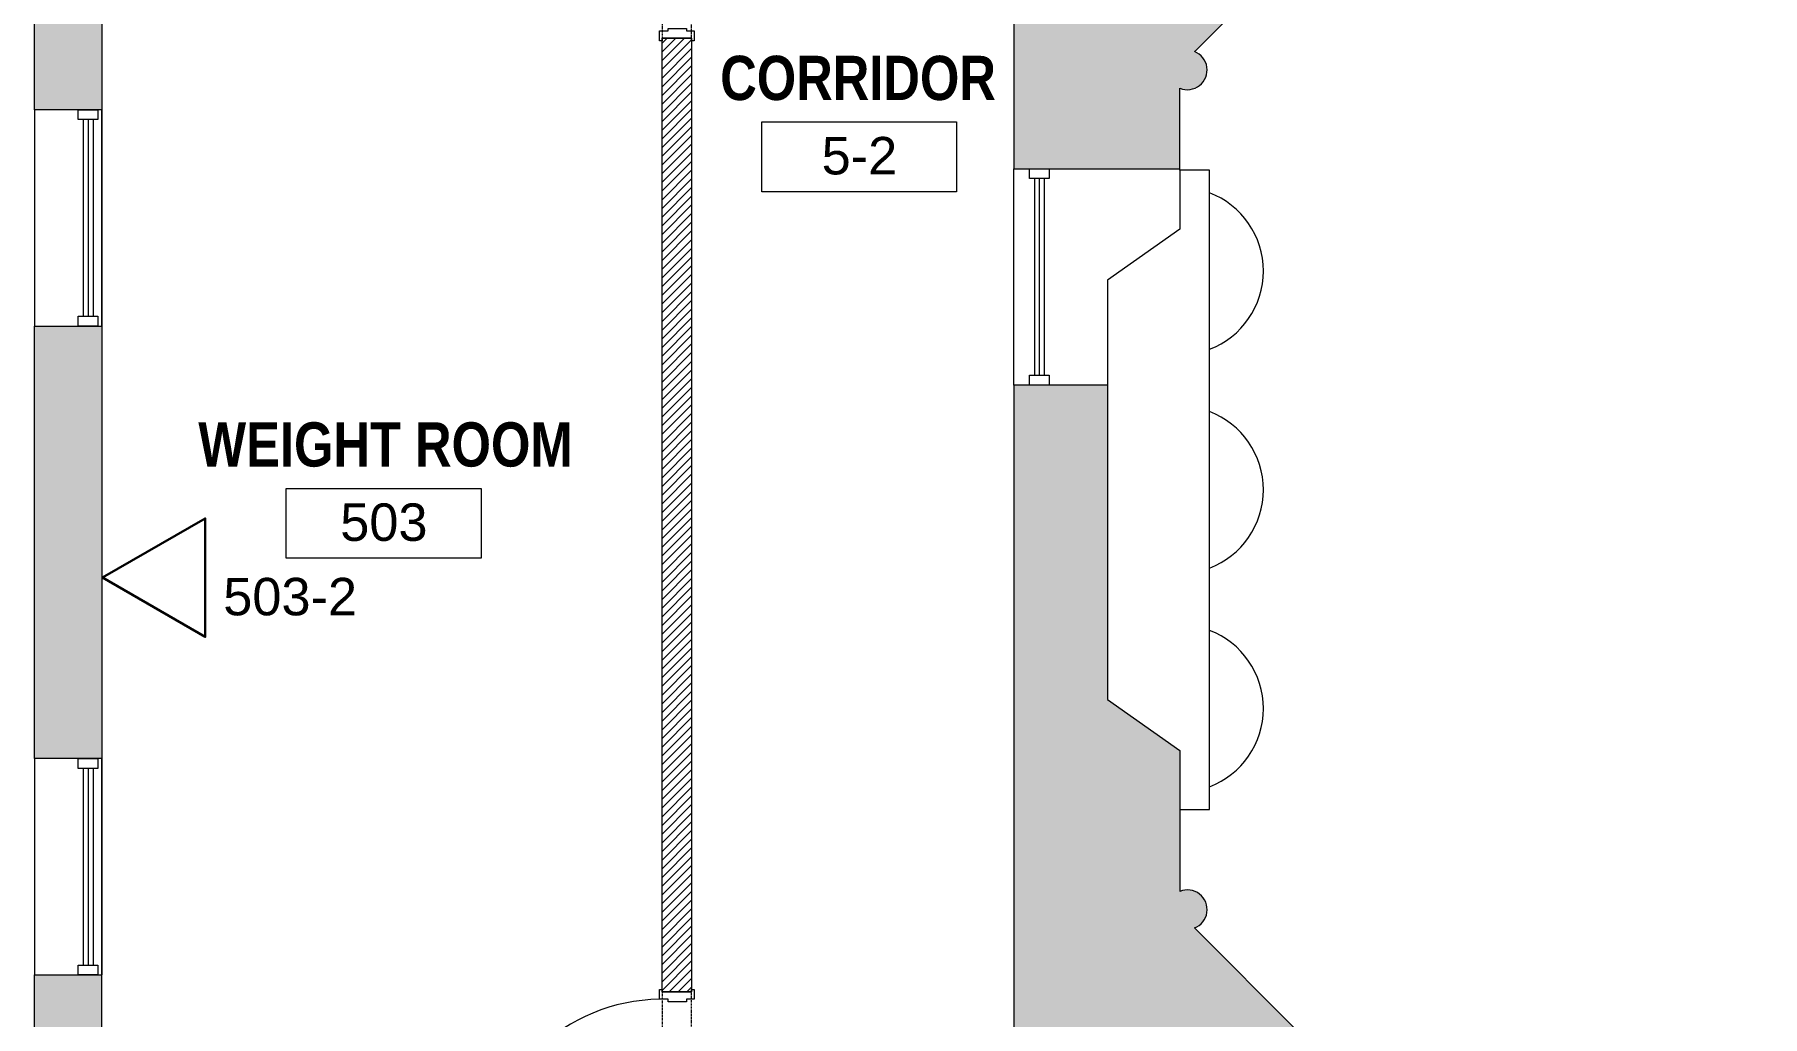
# Model space of a CAD drawing. Header units: inches. Extents: x 891 to 14187, y -1169 to 3232.
# Drawn here: x 4948 to 5299.6, y -142.2 to 57.6 of the extents above; entities that cross this region are included whole.
import ezdxf

# ---------------------------------------------------------------- set-up
doc = ezdxf.new("R2010")
doc.units = ezdxf.units.IN
doc.header["$MEASUREMENT"] = 0
doc.linetypes.add('IMPORT-IMPORT-HIDDEN2', pattern=[0.1875, 0.125, -0.0625])
doc.layers.add('_DROPS_IDFS', color=7, linetype='Continuous')
for name, color, linetype, lineweight in [('_OPTEC_LAYER', 1, 'Continuous', 30), ('A-ANNO-RM TAG', 7, 'Continuous', 9), ('A-DOOR', 7, 'Continuous', 9), ('A-DOOR-HEAD', 7, 'IMPORT-IMPORT-HIDDEN2', 9), ('A-Hatch', 7, 'Continuous', 9), ('A-HATCH-1HR', 7, 'Continuous', 9), ('A-WALL-INT NEW', 7, 'Continuous', 9), ('EX-EXT-CORE', 7, 'Continuous', 9), ('EX-Windows', 7, 'Continuous', 9), ('MUC-LOW_WALL', 7, 'Continuous', 9)]:
    doc.layers.add(name, color=color, linetype=linetype, lineweight=lineweight)
doc.styles.add('Arial', font='arial.ttf', dxfattribs={"height": 7.623})
doc.styles.add('Arial Narrow_B', font='ARIALNB.TTF', dxfattribs={"height": 9})

# ---------------------------------------------------------------- blocks, each defined once
blk = doc.blocks.new('_DATA')
at = {"layer": '_DROPS_IDFS', "color": 1, "lineweight": 30}
blk.add_lwpolyline([(24.61, 42.64), (12.55, 21.75), (36.67, 21.75)], close=True, dxfattribs=at)

msp = doc.modelspace()

# ---------------------------------------------------------------- hatches: boundary and pattern name
at = {"layer": 'A-Hatch'}
h = msp.add_hatch(color=9, dxfattribs=at)
h.paths.add_polyline_path([(5136.6, -655.98), (5136.6, -612.48), (5126.84, -612.48), (5126.84, -596.07), (5124.81, -596.07), (5124.81, -593.82), (5110.76, -593.82), (5110.76, -621.48), (5080.6, -621.48), (5080.6, -655.98)])
h.paths.add_polyline_path([(5605.4, -622.48), (5610.02, -611.99), (5638.52, -611.99), (5638.52, -603.51), (5643.52, -603.51), (5643.52, -583.82), (5638.52, -583.82), (5638.52, -576.54), (5609.78, -576.54), (5610.14, -575.4), (5610.2, -574.22), (5609.95, -573.05), (5609.4, -572), (5608.6, -571.12), (5607.6, -570.47), (5606.47, -570.11), (5605.28, -570.05), (5604.12, -570.3), (5603.06, -570.84), (5602.18, -571.64), (5601.54, -572.64), (5592.98, -564.09), (5589.51, -567.55), (5585.98, -564.02), (5566.78, -583.22), (5580.21, -596.65), (5574.85, -611.36)])
h.paths.add_polyline_path([(5771.64, -622.48), (5802.19, -611.36), (5799.12, -602.93), (5819.51, -582.54), (5798.1, -561.13), (5794.56, -564.67), (5791.03, -561.13), (5780.42, -571.73), (5779.53, -570.86), (5778.43, -570.24), (5777.22, -569.92), (5775.96, -569.93), (5774.75, -570.25), (5773.66, -570.88), (5772.77, -571.77), (5772.14, -572.85), (5771.81, -574.07), (5771.8, -575.32), (5772.12, -576.54), (5738.52, -576.54), (5738.52, -583.82), (5733.52, -583.82), (5733.52, -603.51), (5738.52, -603.51), (5738.52, -611.99), (5767.02, -611.99)])
h.paths.add_polyline_path([(5124.81, -521.82), (5124.81, -520.48), (5192.84, -520.48), (5192.84, -492.48), (5168.3, -492.48), (5168.3, -152.26), (5183.09, -167.05), (5188.75, -161.39), (5192.28, -164.93), (5202.89, -154.32), (5199.35, -150.79), (5205.01, -145.13), (5184.04, -124.15), (5184.89, -123.7), (5185.62, -123.05), (5186.16, -122.24), (5186.49, -121.33), (5186.6, -120.36), (5186.47, -119.4), (5186.1, -118.5), (5185.54, -117.71), (5184.8, -117.08), (5183.93, -116.65), (5182.98, -116.44), (5182, -116.47), (5181.07, -116.73), (5181.07, -88.03), (5166.32, -77.7), (5166.32, -13.72), (5147.28, -13.72), (5147.28, -182.67), (5138.28, -182.67), (5138.28, -205.67), (5148.28, -205.67), (5148.28, -377.78), (5110.76, -377.78), (5110.76, -521.82)])
h.paths.add_polyline_path([(5503.14, -519.58), (5522.34, -500.38), (5518.93, -496.97), (5522.4, -493.5), (5510.59, -481.7), (5511.39, -480.93), (5511.98, -479.99), (5512.33, -478.94), (5512.41, -477.84), (5512.22, -476.75), (5511.78, -475.73), (5511.11, -474.85), (5510.24, -474.16), (5509.24, -473.7), (5508.15, -473.49), (5507.04, -473.55), (5505.98, -473.88), (5505.98, -461.88), (5498.48, -461.88), (5498.48, -456.88), (5482.27, -456.88), (5482.27, -461.88), (5473.93, -461.88), (5473.93, -490.37)])
h.paths.add_polyline_path([(5883.15, -518.9), (5901.62, -500.43), (5901.62, -421.5), (5895.62, -421.5), (5895.62, -415.5), (5881.12, -415.5), (5881.12, -421.5), (5875.01, -421.5), (5875.01, -473.55), (5873.8, -473.26), (5872.55, -473.28), (5871.35, -473.62), (5870.27, -474.26), (5869.4, -475.15), (5868.78, -476.24), (5868.46, -477.45), (5868.46, -478.7), (5868.78, -479.9), (5869.4, -480.99), (5870.27, -481.88), (5861.74, -490.42), (5865.27, -493.96), (5861.74, -497.49)])
h.paths.add_polyline_path([(5881.12, -315.5), (5895.62, -315.5), (5895.62, -309.5), (5901.62, -309.5), (5901.62, -264.42), (5933.08, -264.42), (5933.08, -258.42), (5939.08, -258.42), (5939.08, -249.92), (5933.08, -249.92), (5933.08, -243.82), (5906.76, -243.82), (5905.25, -242.6), (5903.6, -241.6), (5901.82, -240.85), (5900.8, -238.59), (5899.41, -236.55), (5897.68, -234.79), (5895.61, -233.32), (5893.43, -232.3), (5891.05, -231.65), (5888.59, -231.43), (5886.63, -231.43), (5884.17, -231.65), (5881.78, -232.3), (5879.55, -233.35), (5877.54, -234.79), (5875.81, -236.55), (5874.41, -238.59), (5873.4, -240.85), (5871.15, -241.86), (5869.11, -243.25), (5867.34, -244.98), (5865.91, -246.99), (5864.85, -249.23), (5864.21, -251.61), (5863.99, -254.07), (5863.99, -256.03), (5864.21, -258.49), (5864.85, -260.88), (5865.91, -263.11), (5867.34, -265.13), (5869.11, -266.85), (5871.15, -268.25), (5873.4, -269.26), (5874.1, -270.93), (5875.01, -272.49), (5875.01, -309.5), (5881.12, -309.5)])
h.paths.add_polyline_path([(5300.09, -300.29), (5308.03, -278.46), (5338.02, -278.46), (5338.02, -269.98), (5343.02, -269.98), (5343.02, -250.3), (5338.02, -250.3), (5338.02, -242.8), (5307.14, -242.8), (5307.4, -241.86), (5307.42, -240.89), (5307.21, -239.94), (5306.78, -239.07), (5306.15, -238.33), (5305.37, -237.76), (5304.46, -237.4), (5303.5, -237.27), (5302.53, -237.37), (5301.62, -237.7), (5300.82, -238.25), (5300.17, -238.97), (5299.71, -239.83), (5278.55, -218.67), (5272.89, -224.33), (5269.36, -220.79), (5258.75, -231.4), (5262.29, -234.93), (5256.63, -240.59), (5274.77, -258.73), (5264.38, -287.29)])
h.paths.add_polyline_path([(5498.48, -290.88), (5498.48, -285.88), (5505.98, -285.88), (5505.98, -248.29), (5507.01, -248.63), (5508.09, -248.69), (5509.15, -248.49), (5510.13, -248.03), (5510.96, -247.34), (5511.6, -246.47), (5512, -245.46), (5512.13, -244.39), (5512, -243.32), (5511.6, -242.31), (5510.96, -241.44), (5510.13, -240.75), (5509.15, -240.29), (5508.09, -240.08), (5507.01, -240.15), (5505.98, -240.48), (5505.98, -235.97), (5505.35, -235.97), (5504.57, -235.87), (5503.85, -235.57), (5503.23, -235.09), (5502.75, -234.47), (5502.45, -233.75), (5502.35, -232.68), (5502.35, -231.89), (5496.61, -231.89), (5497.13, -230.49), (5497.27, -228.99), (5497.03, -227.51), (5496.42, -226.14), (5495.49, -224.97), (5494.28, -224.07), (5492.89, -223.51), (5491.4, -223.32), (5489.92, -223.51), (5488.53, -224.07), (5487.32, -224.97), (5486.39, -226.14), (5485.78, -227.51), (5485.54, -228.99), (5485.68, -230.49), (5486.2, -231.89), (5481.19, -231.89), (5481.19, -233.17), (5481.08, -233.94), (5480.78, -234.67), (5480.31, -235.29), (5479.69, -235.76), (5478.96, -236.06), (5478.19, -236.17), (5475.61, -236.17), (5474.47, -236.36), (5473.42, -236.84), (5472.52, -237.56), (5471.83, -238.49), (5471.4, -239.57), (5471.26, -240.71), (5471.26, -242.8), (5442.02, -242.8), (5442.02, -250.3), (5437.02, -250.3), (5437.02, -269.98), (5442.02, -269.98), (5442.02, -278.46), (5473.93, -278.46), (5473.93, -285.88), (5482.27, -285.88), (5482.27, -290.88)])
h.paths.add_polyline_path([(5181.07, 30.28), (5181.07, 46.67), (5182, 46.42), (5182.98, 46.39), (5183.93, 46.6), (5184.8, 47.03), (5185.54, 47.66), (5186.1, 48.45), (5186.47, 49.35), (5186.6, 50.31), (5186.49, 51.28), (5186.16, 52.19), (5185.62, 53), (5184.89, 53.65), (5184.04, 54.1), (5205.01, 75.08), (5199.35, 80.73), (5202.89, 84.27), (5194.59, 92.57), (5191.05, 89.04), (5185.39, 94.69), (5184.3, 93.56), (5183.34, 92.32), (5182.04, 91.34), (5173.2, 82.5), (5173.2, 95.85), (5173.1, 96.56), (5173.2, 97.27), (5173.2, 99.28), (5155.33, 99.28), (5155.33, 76.22), (5147.28, 76.22), (5147.28, 30.28)])
h.paths.add_polyline_path([(5173.2, 143.28), (5173.2, 225.28), (5155.33, 225.28), (5155.33, 143.28)])
h.paths.add_polyline_path([(5173.2, 269.28), (5173.2, 386.53), (5208.05, 386.53), (5208.05, 400.5), (5154.3, 400.5), (5154.3, 391.5), (5155.33, 391.5), (5155.33, 269.28)])
h = msp.add_hatch(color=9, dxfattribs=at)
h.paths.add_polyline_path([(4961.64, -297.72), (4961.64, -237.72), (4947.97, -237.72), (4947.97, -297.72)])
h.paths.add_polyline_path([(4947.97, -89.72), (4961.64, -89.72), (4961.64, -1.72), (4947.97, -1.72)])
h.paths.add_polyline_path([(4947.97, 42.28), (4961.64, 42.28), (4961.64, 104.28), (4947.97, 104.28)])
h.paths.add_polyline_path([(4947.97, 148.28), (4961.64, 148.28), (4961.64, 206.28), (4947.97, 206.28)])
h.paths.add_polyline_path([(4947.97, 250.28), (4961.64, 250.28), (4961.64, 311.28), (4947.97, 311.28), (4947.97, 296.69)])
h = msp.add_hatch(color=9, dxfattribs=at)
h.paths.add_polyline_path([(4961.64, -390.72), (4961.64, -341.72), (4947.97, -341.72), (4947.97, -390.72), (4954.26, -390.72)])
h.paths.add_polyline_path([(4961.64, -193.72), (4961.64, -133.72), (4947.97, -133.72), (4947.97, -193.72)])

# ---------------------------------------------------------------- linework, layer by layer
at = {"layer": 'A-ANNO-RM TAG', "color": 8, "flags": 128}
for points in [[(5095.95, 39.82), (5135.63, 39.82), (5135.63, 25.6), (5095.95, 25.6)], [(4999.2, -34.73), (5038.88, -34.73), (5038.88, -48.95), (4999.2, -48.95)]]:
    msp.add_lwpolyline(points, close=True, dxfattribs=at)
at = {"layer": 'A-DOOR', "color": 8, "flags": 128}
for points in [[(5081.68, 56.83), (5075.68, 56.83), (5075.68, 56.33), (5075.18, 56.33), (5075.18, 58.33), (5076.93, 58.33), (5076.93, 58.84), (5080.68, 58.84), (5080.68, 58.33), (5082.18, 58.33), (5082.18, 56.33), (5081.68, 56.33)], [(5075.18, -136.67), (5075.68, -136.67), (5075.68, -137.17), (5081.68, -137.17), (5081.68, -136.67), (5082.18, -136.67), (5082.18, -138.67), (5080.68, -138.67), (5080.68, -139.18), (5076.93, -139.18), (5076.93, -138.67), (5075.18, -138.67)]]:
    msp.add_lwpolyline(points, close=True, dxfattribs=at)
at = {"layer": 'A-DOOR', "color": 8}
msp.add_arc((5075.63, -175.17), 36.5, 90.7047, 176.8701, dxfattribs=at)
at = {"layer": 'A-DOOR-HEAD', "color": 8, "flags": 128}
for points in [[(5081.68, 95.83), (5075.68, 95.83), (5075.68, 56.83), (5081.68, 56.83)], [(5081.68, -137.17), (5075.68, -137.17), (5075.68, -176.17), (5081.68, -176.17)]]:
    msp.add_lwpolyline(points, close=True, dxfattribs=at)
at = {"layer": 'A-HATCH-1HR', "color": 8}
for p, q in [((5075.68, 55.81), (5076.7, 56.83)), ((5075.68, 54.04), (5078.47, 56.83)), ((5075.68, 52.28), (5080.24, 56.83)), ((5075.68, 50.51), (5081.68, 56.51)), ((5075.68, 48.74), (5081.68, 54.74)), ((5075.68, 46.97), (5081.68, 52.97)), ((5075.68, 45.2), (5081.68, 51.2)), ((5075.68, 43.44), (5081.68, 49.44)), ((5075.68, 41.67), (5081.68, 47.67)), ((5075.68, 39.9), (5081.68, 45.9)), ((5075.68, 38.13), (5081.68, 44.13)), ((5075.68, 36.37), (5081.68, 42.37)), ((5075.68, 34.6), (5081.68, 40.6)), ((5075.68, 32.83), (5081.68, 38.83)), ((5075.68, 31.06), (5081.68, 37.06)), ((5075.68, 29.29), (5081.68, 35.29)), ((5075.68, 27.53), (5081.68, 33.53)), ((5075.68, 25.76), (5081.68, 31.76)), ((5075.68, 23.99), (5081.68, 29.99)), ((5075.68, 22.22), (5081.68, 28.22)), ((5075.68, 20.46), (5081.68, 26.46)), ((5075.68, 18.69), (5081.68, 24.69)), ((5075.68, 16.92), (5081.68, 22.92)), ((5075.68, 15.15), (5081.68, 21.15)), ((5075.68, 13.39), (5081.68, 19.39)), ((5075.68, 11.62), (5081.68, 17.62)), ((5075.68, 9.85), (5081.68, 15.85)), ((5075.68, 8.08), (5081.68, 14.08)), ((5075.68, 6.31), (5081.68, 12.31)), ((5075.68, 4.55), (5081.68, 10.55)), ((5075.68, 2.78), (5081.68, 8.78)), ((5075.68, 1.01), (5081.68, 7.01)), ((5075.68, -0.76), (5081.68, 5.24)), ((5075.68, -2.52), (5081.68, 3.48)), ((5075.68, -4.29), (5081.68, 1.71)), ((5075.68, -6.06), (5081.68, -0.06)), ((5075.68, -7.83), (5081.68, -1.83)), ((5075.68, -9.6), (5081.68, -3.6)), ((5075.68, -11.36), (5081.68, -5.36)), ((5075.68, -13.13), (5081.68, -7.13)), ((5075.68, -14.9), (5081.68, -8.9)), ((5075.68, -16.67), (5081.68, -10.67)), ((5075.68, -18.43), (5081.68, -12.43)), ((5075.68, -20.2), (5081.68, -14.2)), ((5075.68, -21.97), (5081.68, -15.97)), ((5075.68, -23.74), (5081.68, -17.74)), ((5075.68, -25.51), (5081.68, -19.51)), ((5075.68, -27.27), (5081.68, -21.27)), ((5075.68, -29.04), (5081.68, -23.04)), ((5075.68, -30.81), (5081.68, -24.81)), ((5075.68, -32.58), (5081.68, -26.58)), ((5075.68, -34.34), (5081.68, -28.34)), ((5075.68, -36.11), (5081.68, -30.11)), ((5075.68, -37.88), (5081.68, -31.88)), ((5075.68, -39.65), (5081.68, -33.65)), ((5075.68, -41.42), (5081.68, -35.42)), ((5075.68, -43.18), (5081.68, -37.18)), ((5075.68, -44.95), (5081.68, -38.95)), ((5075.68, -46.72), (5081.68, -40.72)), ((5075.68, -48.49), (5081.68, -42.49)), ((5075.68, -50.25), (5081.68, -44.25)), ((5075.68, -52.02), (5081.68, -46.02)), ((5075.68, -53.79), (5081.68, -47.79)), ((5075.68, -55.56), (5081.68, -49.56)), ((5075.68, -57.33), (5081.68, -51.33)), ((5075.68, -59.09), (5081.68, -53.09)), ((5075.68, -60.86), (5081.68, -54.86)), ((5075.68, -62.63), (5081.68, -56.63)), ((5075.68, -64.4), (5081.68, -58.4)), ((5075.68, -66.16), (5081.68, -60.16)), ((5075.68, -67.93), (5081.68, -61.93)), ((5075.68, -69.7), (5081.68, -63.7)), ((5075.68, -71.47), (5081.68, -65.47)), ((5075.68, -73.24), (5081.68, -67.24)), ((5075.68, -75), (5081.68, -69)), ((5075.68, -76.77), (5081.68, -70.77)), ((5075.68, -78.54), (5081.68, -72.54)), ((5075.68, -80.31), (5081.68, -74.31)), ((5075.68, -82.07), (5081.68, -76.07)), ((5075.68, -83.84), (5081.68, -77.84)), ((5075.68, -85.61), (5081.68, -79.61)), ((5075.68, -87.38), (5081.68, -81.38)), ((5075.68, -89.15), (5081.68, -83.15)), ((5075.68, -90.91), (5081.68, -84.91)), ((5075.68, -92.68), (5081.68, -86.68)), ((5075.68, -94.45), (5081.68, -88.45)), ((5075.68, -96.22), (5081.68, -90.22)), ((5075.68, -97.98), (5081.68, -91.98)), ((5075.68, -99.75), (5081.68, -93.75)), ((5075.68, -101.52), (5081.68, -95.52)), ((5075.68, -103.29), (5081.68, -97.29)), ((5075.68, -105.06), (5081.68, -99.06)), ((5075.68, -106.82), (5081.68, -100.82)), ((5075.68, -108.59), (5081.68, -102.59)), ((5075.68, -110.36), (5081.68, -104.36)), ((5075.68, -112.13), (5081.68, -106.13)), ((5075.68, -113.89), (5081.68, -107.89)), ((5075.68, -115.66), (5081.68, -109.66)), ((5075.68, -117.43), (5081.68, -111.43)), ((5075.68, -119.2), (5081.68, -113.2)), ((5075.68, -120.97), (5081.68, -114.97)), ((5075.68, -122.73), (5081.68, -116.73)), ((5075.68, -124.5), (5081.68, -118.5)), ((5075.68, -126.27), (5081.68, -120.27)), ((5075.68, -128.04), (5081.68, -122.04)), ((5075.68, -129.8), (5081.68, -123.8)), ((5075.68, -131.57), (5081.68, -125.57)), ((5075.68, -133.34), (5081.68, -127.34)), ((5075.68, -135.11), (5081.68, -129.11)), ((5075.68, -136.88), (5081.68, -130.88)), ((5077.15, -137.17), (5081.68, -132.64)), ((5078.92, -137.17), (5081.68, -134.41)), ((5080.69, -137.17), (5081.68, -136.18))]:
    msp.add_line(p, q, dxfattribs=at)
at = {"layer": 'A-WALL-INT NEW', "color": 8}
for p, q in [((5075.68, 56.83), (5081.68, 56.83)), ((5075.68, -137.17), (5075.68, 56.83)), ((5081.68, 56.83), (5081.68, -137.17)), ((5075.68, -137.17), (5081.68, -137.17)), ((5081.68, -137.17), (5075.68, -137.17))]:
    msp.add_line(p, q, dxfattribs=at)
at = {"layer": 'EX-EXT-CORE', "color": 8}
for p, q in [((4947.97, 42.28), (4947.97, -1.72)), ((4947.97, -89.72), (4947.97, -133.72)), ((5181.07, -100.03), (5181.07, -116.73))]:
    msp.add_line(p, q, dxfattribs=at)
at = {"layer": 'EX-EXT-CORE', "color": 8, "flags": 128}
for points in [[(5184.04, 54.1), (5205.01, 75.08), (5199.35, 80.73), (5202.89, 84.27), (5194.59, 92.57), (5191.05, 89.04), (5185.39, 94.69), (5258.93, 168.23), (5264.59, 162.58), (5261.05, 159.04), (5269.36, 150.74), (5272.89, 154.27), (5278.55, 148.62), (5299.53, 169.59)], [(4961.64, -1.72), (4961.64, 42.28), (4947.97, 42.28), (4947.97, 104.28), (4961.64, 104.28), (4961.64, 42.28)], [(5173.2, 97.27), (5173.2, 99.28), (5155.33, 99.28), (5155.33, 76.22), (5147.28, 76.22), (5147.28, 30.28), (5181.07, 30.28)], [(5181.07, 29.97), (5181.07, 17.97), (5166.32, 7.65), (5166.32, -77.7), (5181.07, -88.03), (5181.07, -100.03), (5187.07, -100.03), (5187.07, 29.97), (5181.07, 29.97), (5181.07, 46.67)], [(4961.64, -193.72), (4961.64, -182.67), (4961.64, -133.72), (4961.64, -89.72), (4947.97, -89.72), (4947.97, -1.72), (4961.64, -1.72), (4961.64, -89.72)], [(5166.32, -13.72), (5147.28, -13.72), (5147.28, -182.67), (5138.28, -182.67), (5138.28, -205.67), (5148.28, -205.67), (5148.28, -377.78), (5100.56, -377.78), (5100.56, -383.78), (5110.76, -383.78)], [(5184.04, -124.15), (5205.01, -145.13), (5199.35, -150.79), (5202.89, -154.32), (5192.28, -164.93), (5188.75, -161.39), (5183.09, -167.05), (5256.63, -240.59), (5274.77, -258.73), (5264.38, -287.29), (5300.09, -300.29), (5308.03, -278.46), (5338.02, -278.46)], [(4961.64, -237.72), (4961.64, -297.72), (4947.97, -297.72), (4947.97, -237.72), (4961.64, -237.72), (4961.64, -193.72), (4947.97, -193.72), (4947.97, -133.72), (4961.64, -133.72)]]:
    msp.add_lwpolyline(points, dxfattribs=at)
at = {"layer": 'EX-EXT-CORE', "color": 8}
for centre, radius, start, end in [((5182.6, 50.37), 4, 247.5199, 68.9199), ((5181.07, 9.47), 17, 290.6673, 69.3327), ((5181.07, -35.03), 17, 290.6673, 69.3327), ((5181.07, -79.53), 17, 290.6673, 69.3327), ((5182.6, -120.42), 4, 291.0801, 112.4801)]:
    msp.add_arc(centre, radius, start, end, dxfattribs=at)
at = {"layer": 'EX-Windows', "color": 8}
for p, q in [((4956.87, 40.28), (4956.87, 42.28)), ((4956.87, 42.28), (4960.87, 42.28)), ((4960.87, 42.28), (4960.87, 40.28)), ((4960.87, 40.28), (4956.87, 40.28)), ((4957.87, 40.28), (4957.87, 0.28)), ((4958.87, 40.28), (4958.87, 0.28)), ((4959.87, 40.28), (4959.87, 0.28)), ((5150.44, 28.28), (5150.44, 30.28)), ((5150.44, 30.28), (5154.44, 30.28)), ((5154.44, 28.28), (5150.44, 28.28)), ((5151.44, 28.28), (5151.44, -11.72)), ((5152.44, 28.28), (5152.44, -11.72)), ((5153.44, 28.28), (5153.44, -11.72)), ((5154.44, 30.28), (5154.44, 28.28)), ((4956.87, -1.72), (4956.87, 0.28)), ((4956.87, 0.28), (4960.87, 0.28)), ((4960.87, 0.28), (4960.87, -1.72)), ((4960.87, -1.72), (4956.87, -1.72)), ((5150.44, -13.72), (5150.44, -11.72)), ((5150.44, -11.72), (5154.44, -11.72)), ((5154.44, -13.72), (5150.44, -13.72)), ((5154.44, -11.72), (5154.44, -13.72)), ((4956.87, -91.72), (4956.87, -89.72)), ((4956.87, -89.72), (4960.87, -89.72)), ((4960.87, -89.72), (4960.87, -91.72)), ((4960.87, -91.72), (4956.87, -91.72)), ((4957.87, -91.72), (4957.87, -131.72)), ((4958.87, -91.72), (4958.87, -131.72)), ((4959.87, -91.72), (4959.87, -131.72)), ((4956.87, -133.72), (4956.87, -131.72)), ((4956.87, -131.72), (4960.87, -131.72)), ((4960.87, -131.72), (4960.87, -133.72)), ((4960.87, -133.72), (4956.87, -133.72))]:
    msp.add_line(p, q, dxfattribs=at)
at = {"layer": 'MUC-LOW_WALL', "color": 8}
for p, q in [((4947.97, 42.28), (4947.97, -1.72)), ((4961.64, 42.28), (4961.64, -1.72)), ((5147.28, -13.72), (5147.28, 30.28)), ((4947.97, -89.72), (4947.97, -133.72)), ((4961.64, -89.72), (4961.64, -133.72))]:
    msp.add_line(p, q, dxfattribs=at)

# ---------------------------------------------------------------- block references
at = {"layer": '_OPTEC_LAYER', "rotation": 90}
msp.add_blockref('_DATA', (5004.47, -77.51), dxfattribs=at)

# ---------------------------------------------------------------- texts
at = {"layer": '_OPTEC_LAYER', "insert": (4986.37, -52.94), "char_height": 7.623, "attachment_point": 1, "style": 'Arial'}
msp.add_mtext_dynamic_manual_height_columns('503-2', width=5.9059, gutter_width=1, heights=[0.748], dxfattribs=at)
at = {"layer": 'A-ANNO-RM TAG'}
for s, height, style, p in [('CORRIDOR', 9, 'Arial Narrow_B', (5087.51, 44.26)), ('5-2', 7.623, 'Arial', (5108.15, 29.13)), ('WEIGHT ROOM', 9, 'Arial Narrow_B', (4981.3, -30.3)), ('503', 7.623, 'Arial', (5010.18, -45.42))]:
    msp.add_text(s, height=height, dxfattribs=dict(at, style=style)).set_placement(p)

doc.saveas('drawing.dxf')
